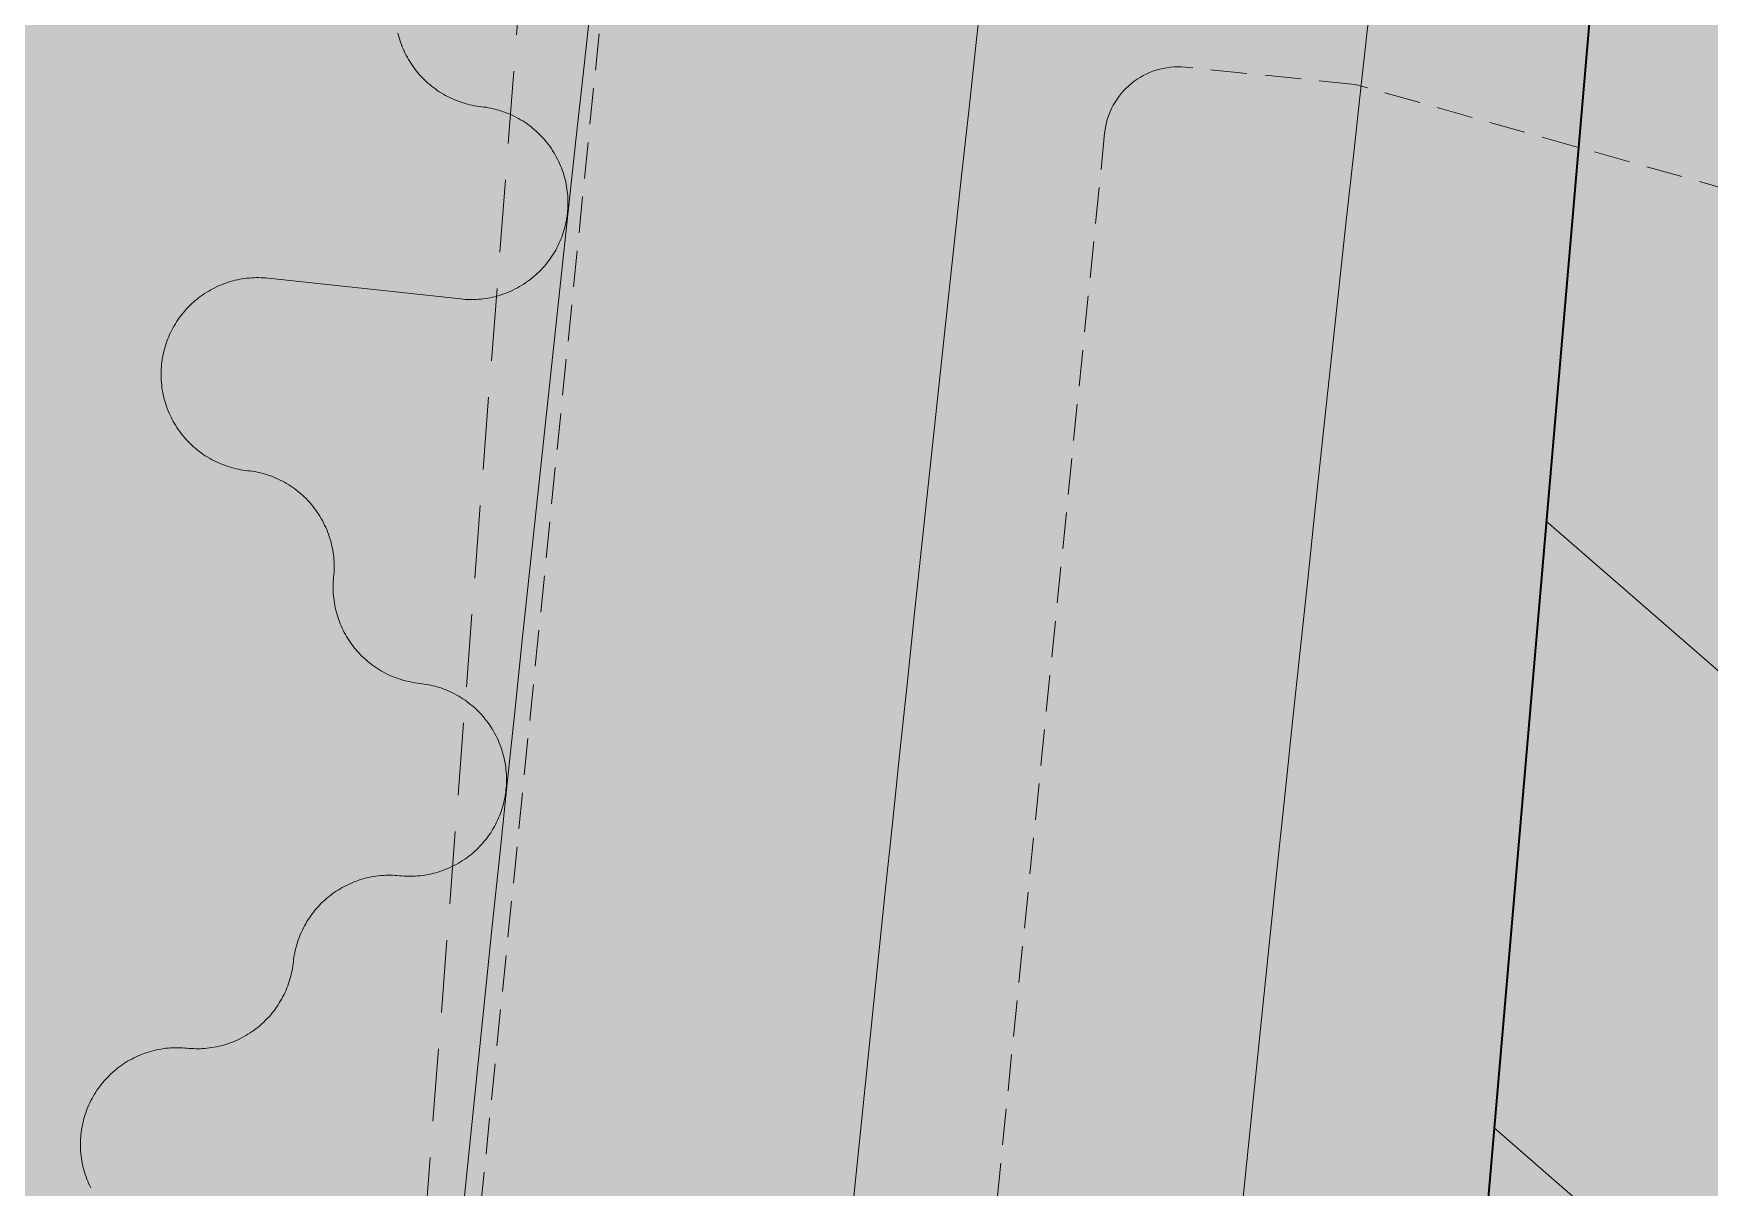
# Model space of a CAD drawing. Header units: millimetres. Extents: x 833941507 to 1669051331, y 817666127 to 1636299673.
# Drawn here: x 834573605.7 to 834573822.1, y 817989613.6 to 817989762.5 of the extents above; entities that cross this region are included whole.
import ezdxf

# ---------------------------------------------------------------- set-up
doc = ezdxf.new("R2010")
doc.units = ezdxf.units.MM
doc.header["$LTSCALE"] = 3
doc.linetypes.add('B0701', pattern=[2.34375, 1.5625, -0.78125])
doc.linetypes.add('B0703', pattern=[4.6875, 3.125, -1.5625])
for name, color, linetype, lineweight in [('Hatch (CARR)', 252, 'Continuous', 35), ('Hatch (LTC&CB)', 252, 'Continuous', 35), ('UAJ-22INWA', 6, 'Continuous', 35), ('UAJ-22INWA-h', 251, 'Continuous', 9), ('UAJ-23FLOR-h', 251, 'Continuous', 9), ('UAJ-25CEIL-z', 8, 'B0703', 9), ('UAJ-42INFI', 1, 'Continuous', 18), ('UAJ-42INFI-h', 251, 'Continuous', 9), ('UAJ-42INFI-y', 8, 'B0701', 9), ('UAJ-97FURN', 9, 'Continuous', 13)]:
    doc.layers.add(name, color=color, linetype=linetype, lineweight=lineweight)
doc.layers.add('UAJ-00XREF', color=7, linetype='Continuous')

# ---------------------------------------------------------------- blocks, each defined once
blk = doc.blocks.new('GBP-LTC-LB01')
at = {"layer": 'UAJ-23FLOR-h'}
h = blk.add_hatch(dxfattribs=at)
h.set_pattern_fill('EARTH,_O', color=256, scale=180, angle=45)
h.set_pattern_definition([(48.9989, (834576001.8, 818046085.3), (-112.727, 1612.5107), [1143, -1143]), (48.9989, (834575678.3, 818046366.6), (-112.727, 1612.5107), [1143, -1143]), (48.9989, (834575354.8, 818046647.8), (-112.727, 1612.5107), [1143, -1143]), (138.9989, (834575340.7, 818046849.3), (-1612.5107, -112.727), [1143, -1143]), (138.9989, (834575621.9, 818047172.8), (-1612.5107, -112.727), [1143, -1143]), (138.9989, (834575903.1, 818047496.3), (-1612.5107, -112.727), [1143, -1143])])
h.paths.add_polyline_path([(834572173.05, 818200349.17), (834310583.74, 818182062.08), (834331502.24, 817882831.69), (834364939.69, 817885169.23), (834473095.7, 818011283.6), (834480533.7, 818020120.4), (834485095.05, 818025709.55), (834491375.7, 818033619), (834497063.4, 818041013), (834493145.8, 818043678.7), (834512788.5, 818074029.25), (834518712.45, 818083675.25), (834526231.3, 818096325.1), (834534646.05, 818111073.05), (834545956, 818131981.3), (834557204.6, 818154198.8), (834564040, 818168496.8), (834570941.16, 818183576.43), (834578367.8, 818200696.3)])
h.paths.add_polyline_path([(834382131.31, 817956469.98), (834418268.73, 817958996.07), (834422062.41, 817963855.9), (834428403.04, 817964299.38), (834467239.2, 818010695.58), (834466445.21, 818021738.79), (834476097.72, 818035709.03), (834485267.1, 818048983.2), (834487014.89, 818051460.43), (834497268.33, 818067303.42), (834492893.38, 818129890.09), (834448056.59, 818126755.66), (834416896.58, 818105052.11), (834382061.37, 818080788.99), (834386167.45, 818022059.16), (834377588.38, 818021459.47)], flags=16)
edge = h.paths.add_edge_path(flags=16)
edge.add_line((834540292.29, 818142076.07), (834533466.32, 818141614.13))
edge.add_line((834533466.32, 818141614.13), (834523258.01, 818143862.71))
edge.add_line((834523258.01, 818143862.71), (834525896.87, 818155838.93))
edge.add_arc((834558382.43, 818267025.45), 115835.02, 237.2183981, 253.7131266, ccw=False)
edge.add_line((834495664.92, 818169638.25), (834498267.59, 818132356.98))
edge.add_line((834498267.59, 818132356.98), (834496346.42, 818130135.01))
edge.add_line((834496346.42, 818130135.01), (834492879.88, 818129892.67))
edge.add_line((834492879.88, 818129892.67), (834494229.58, 818110587.62))
edge.add_line((834494229.58, 818110587.62), (834496326.13, 818110708.38))
edge.add_line((834496326.13, 818110708.38), (834498420.21, 818080753.55))
edge.add_line((834498420.21, 818080753.55), (834498046.12, 818080727.4))
edge.add_line((834498046.12, 818080727.4), (834498254.52, 818077746.38))
edge.add_line((834498254.52, 818077746.38), (834503061.09, 818078082.4))
edge.add_line((834503061.09, 818078082.4), (834504979.52, 818081212.1))
edge.add_line((834504979.52, 818081212.1), (834509429.02, 818088470.93))
edge.add_line((834509429.02, 818088470.93), (834515217.16, 818097913.59))
edge.add_line((834515217.16, 818097913.59), (834526067.43, 818116415.54))
edge.add_line((834526067.43, 818116415.54), (834532489.2, 818127888.68))
edge.add_line((834532489.2, 818127888.68), (834534830.9, 818132146.3))
edge.add_line((834534830.9, 818132146.3), (834540292.29, 818142076.07))
h = blk.add_hatch(dxfattribs=at)
h.set_pattern_fill('EARTH,_O', color=256, scale=180, angle=45)
h.set_pattern_definition([(45.0000001, (-1082349.7, 54794.9), (-3e-06, 1616.4461018), [1143, -1143]), (45.0000001, (-1082652.8, 55098), (-3e-06, 1616.4461018), [1143, -1143]), (45.0000001, (-1082955.9, 55401.1), (-3e-06, 1616.4461018), [1143, -1143]), (135.0000001, (-1082955.9, 55603.1), (-1616.4461018, -3e-06), [1143, -1143]), (135.0000001, (-1082652.8, 55906.2), (-1616.4461018, -3e-06), [1143, -1143]), (135.0000001, (-1082349.7, 56209.3), (-1616.4461018, -3e-06), [1143, -1143])])
h.paths.add_polyline_path([(834669469.25, 818015499.17), (834651080.82, 818014213.79), (834651091.33, 818014066.03), (834669479.76, 818015351.52)], flags=16)
edge = h.paths.add_edge_path()
edge.add_arc((834611763.61, 818123015.07), 22001.28, 94.000719, 118.688683)
edge.add_line((834601201.89, 818142315.5), (834593918.34, 818141228.38))
edge.add_arc((834611768.4, 818123014.03), 25502.69, 93.997159, 134.421275, ccw=False)
edge.add_line((834609990.68, 818148454.69), (834618164.36, 818149025.84))
edge.add_line((834618164.36, 818149025.84), (834618408.29, 818145534.91))
edge.add_line((834618408.29, 818145534.91), (834616365.41, 818145392.16))
edge.add_line((834616365.41, 818145392.16), (834616609.39, 818141900.69))
edge.add_line((834616609.39, 818141900.69), (834611621.55, 818141552.15))
edge.add_line((834611621.55, 818141552.15), (834611377.61, 818145043.07))
edge.add_line((834611377.61, 818145043.07), (834610228.61, 818144962.74))
h.paths.add_polyline_path([(834673232.94, 818197365.88), (834607546.49, 818192773.89), (834599172.5, 818174435.3), (834588349.1, 818152374.5), (834578621.55, 818133890.65), (834568418.3, 818115665.3), (834556456.7, 818095618.3), (834546606.4, 818080041.6), (834532219.3, 818058623.75), (834523692.15, 818046595.75), (834515683.5, 818035708.5), (834508244.2, 818025929.9), (834500656.3, 818016266.1), (834489786.8, 818002934.1), (834483448.3, 817995421.3), (834478637.6, 817989841.7), (834458453.75, 817967379.3), (834441506.5, 817949096.36), (834383075.75, 817886437.08), (834482026.69, 817893354.51), (834551919.04, 817920008.6), (834634905.13, 817930637.13), (834634023, 817939309.35), (834633770.07, 817941795.89), (834633577.69, 817943687.02), (834508697.04, 817930983.61), (834507053.46, 817930191.44), (834506409.46, 817939426.96), (834507656.94, 817945566.73), (834503417.08, 818006767.03), (834503064.37, 818011762.67), (834514052.91, 818025791.94), (834520784.65, 818034889.35), (834526318.86, 818042436.94), (834532381.69, 818050705.63), (834536345.72, 818056472.68), (834542258.41, 818065225.62), (834550405.86, 818077286.91), (834561579, 818095001.96), (834574522.66, 818117080.03), (834587768.88, 818140310.21), (834609774.13, 818143594.98), (834610001.97, 818140335.89), (834634252.54, 818142031.47), (834636806.9, 818105492.47), (834642791.48, 818105913.75), (834646278.56, 818056032.58), (834640293.17, 818055614.16), (834643382.34, 818011424.91), (834641138.41, 818011267.96), (834645775.78, 817944927.87), (834639048.36, 817944243.52), (834640362.12, 817931328.11), (834651070.39, 817932706.91), (834650587.67, 817936476.13), (834685105.74, 817940896.86), (834685588.46, 817937127.64), (834691373.79, 817937868.57)])
blk = doc.blocks.new('*U1186')
at = {"layer": 'UAJ-42INFI-y'}
for p, q in [((50.88, 295.65), (-50.88, -295.65)), ((120.39, 122.97), (98.67, 126.71)), ((379.98, 29.69), (120.39, 122.97)), ((87.67, 118.94), (42.87, -141.4))]:
    blk.add_line(p, q, dxfattribs=at)
blk.add_arc((97.05, 117.33), 9.52, 80.236, 170.236, dxfattribs=at)
blk = doc.blocks.new('inf_010')
at = {"layer": 'UAJ-42INFI'}
for points in [[(889586329.02, 757797201.81), (889586328.72, 757797201.86), (889586328.43, 757797201.93), (889586328.14, 757797202), (889586327.84, 757797202.08), (889586327.55, 757797202.17), (889586327.26, 757797202.26), (889586326.97, 757797202.36), (889586326.69, 757797202.47), (889586326.4, 757797202.58), (889586326.12, 757797202.71), (889586325.84, 757797202.84), (889586325.56, 757797202.97), (889586325.29, 757797203.12), (889586325.02, 757797203.27), (889586324.75, 757797203.43), (889586324.49, 757797203.59), (889586324.23, 757797203.76), (889586323.97, 757797203.94), (889586323.72, 757797204.12), (889586323.48, 757797204.31), (889586323.24, 757797204.51), (889586323, 757797204.71), (889586322.77, 757797204.92), (889586322.55, 757797205.13), (889586322.33, 757797205.34), (889586322.12, 757797205.56), (889586321.91, 757797205.79), (889586321.71, 757797206.02), (889586321.52, 757797206.25), (889586321.34, 757797206.49), (889586321.15, 757797206.73), (889586320.98, 757797206.97), (889586320.81, 757797207.22), (889586320.65, 757797207.47), (889586320.49, 757797207.73), (889586320.34, 757797207.99), (889586320.2, 757797208.26), (889586320.06, 757797208.53), (889586319.93, 757797208.81), (889586319.8, 757797209.09), (889586319.68, 757797209.37), (889586319.57, 757797209.66), (889586319.46, 757797209.95), (889586319.36, 757797210.24), (889586319.27, 757797210.54), (889586319.19, 757797210.84), (889586319.11, 757797211.14), (889586319.04, 757797211.44), (889586318.98, 757797211.74), (889586318.92, 757797212.05)], [(889586324.65, 757797177.24), (889586324.92, 757797177.19), (889586325.2, 757797177.15), (889586325.48, 757797177.12), (889586325.76, 757797177.09), (889586326.05, 757797177.07), (889586326.34, 757797177.05), (889586326.63, 757797177.05), (889586326.92, 757797177.04), (889586327.22, 757797177.05), (889586327.51, 757797177.06), (889586327.81, 757797177.08), (889586328.11, 757797177.11), (889586328.41, 757797177.14), (889586328.72, 757797177.18), (889586329.02, 757797177.23), (889586329.32, 757797177.29), (889586329.63, 757797177.36), (889586329.93, 757797177.43), (889586330.23, 757797177.51), (889586330.53, 757797177.6), (889586330.83, 757797177.7), (889586331.13, 757797177.8), (889586331.43, 757797177.92), (889586331.73, 757797178.04), (889586332.02, 757797178.17), (889586332.31, 757797178.3), (889586332.6, 757797178.45), (889586332.88, 757797178.6), (889586333.16, 757797178.76), (889586333.44, 757797178.92), (889586333.71, 757797179.1), (889586333.97, 757797179.28), (889586334.24, 757797179.47), (889586334.49, 757797179.66), (889586334.75, 757797179.86), (889586334.99, 757797180.07), (889586335.23, 757797180.28), (889586335.47, 757797180.5), (889586335.7, 757797180.73), (889586335.92, 757797180.96), (889586336.14, 757797181.19), (889586336.35, 757797181.43), (889586336.55, 757797181.67), (889586336.74, 757797181.92), (889586336.93, 757797182.17), (889586337.11, 757797182.43), (889586337.29, 757797182.69), (889586337.46, 757797182.95), (889586337.61, 757797183.21), (889586337.77, 757797183.48), (889586337.91, 757797183.75), (889586338.05, 757797184.02), (889586338.18, 757797184.29), (889586338.3, 757797184.57), (889586338.41, 757797184.84), (889586338.52, 757797185.12), (889586338.62, 757797185.39), (889586338.72, 757797185.67), (889586338.8, 757797185.94), (889586338.88, 757797186.22), (889586338.95, 757797186.5), (889586339.02, 757797186.77), (889586339.08, 757797187.04), (889586339.13, 757797187.31), (889586339.17, 757797187.59), (889586339.21, 757797187.86), (889586339.25, 757797188.14), (889586339.28, 757797188.43), (889586339.3, 757797188.71), (889586339.31, 757797189), (889586339.32, 757797189.29), (889586339.33, 757797189.58), (889586339.32, 757797189.88), (889586339.31, 757797190.18), (889586339.29, 757797190.48), (889586339.26, 757797190.78), (889586339.23, 757797191.08), (889586339.19, 757797191.38), (889586339.14, 757797191.68), (889586339.08, 757797191.99), (889586339.01, 757797192.29), (889586338.94, 757797192.59), (889586338.86, 757797192.9), (889586338.77, 757797193.2), (889586338.67, 757797193.5), (889586338.57, 757797193.8), (889586338.46, 757797194.1), (889586338.34, 757797194.39), (889586338.21, 757797194.68), (889586338.07, 757797194.97), (889586337.93, 757797195.26), (889586337.77, 757797195.55), (889586337.62, 757797195.83), (889586337.45, 757797196.1), (889586337.28, 757797196.37), (889586337.09, 757797196.64), (889586336.91, 757797196.9), (889586336.71, 757797197.16), (889586336.51, 757797197.41), (889586336.3, 757797197.66), (889586336.09, 757797197.9), (889586335.87, 757797198.14), (889586335.65, 757797198.37), (889586335.42, 757797198.59), (889586335.18, 757797198.8), (889586334.94, 757797199.01), (889586334.7, 757797199.22), (889586334.45, 757797199.41), (889586334.2, 757797199.6), (889586333.95, 757797199.78), (889586333.69, 757797199.96), (889586333.43, 757797200.12), (889586333.16, 757797200.28), (889586332.89, 757797200.44), (889586332.63, 757797200.58), (889586332.35, 757797200.72), (889586332.08, 757797200.85), (889586331.81, 757797200.97), (889586331.53, 757797201.08), (889586331.26, 757797201.19), (889586330.98, 757797201.29), (889586330.71, 757797201.39), (889586330.43, 757797201.47), (889586330.16, 757797201.55), (889586329.88, 757797201.62), (889586329.61, 757797201.69), (889586329.33, 757797201.75), (889586329.06, 757797201.8)], [(889586329.06, 757797201.8), (889586329.02, 757797201.81)], [(889586295.62, 757797157.05), (889586295.33, 757797157.11), (889586295.03, 757797157.17), (889586294.74, 757797157.24), (889586294.45, 757797157.32), (889586294.15, 757797157.41), (889586293.86, 757797157.5), (889586293.57, 757797157.6), (889586293.29, 757797157.71), (889586293, 757797157.82), (889586292.72, 757797157.95), (889586292.44, 757797158.08), (889586292.16, 757797158.21), (889586291.88, 757797158.36), (889586291.61, 757797158.51), (889586291.34, 757797158.67), (889586291.08, 757797158.83), (889586290.82, 757797159), (889586290.56, 757797159.18), (889586290.31, 757797159.36), (889586290.07, 757797159.55), (889586289.83, 757797159.74), (889586289.59, 757797159.94), (889586289.36, 757797160.15), (889586289.14, 757797160.36), (889586288.92, 757797160.58), (889586288.71, 757797160.8), (889586288.5, 757797161.02), (889586288.3, 757797161.25), (889586288.11, 757797161.49), (889586287.92, 757797161.72), (889586287.74, 757797161.96), (889586287.56, 757797162.21), (889586287.39, 757797162.45), (889586287.23, 757797162.71), (889586287.07, 757797162.97), (889586286.92, 757797163.23), (889586286.78, 757797163.5), (889586286.64, 757797163.77), (889586286.5, 757797164.04), (889586286.37, 757797164.32), (889586286.25, 757797164.61), (889586286.14, 757797164.89), (889586286.03, 757797165.18), (889586285.93, 757797165.48), (889586285.84, 757797165.77), (889586285.76, 757797166.07), (889586285.68, 757797166.37), (889586285.61, 757797166.67), (889586285.54, 757797166.98), (889586285.49, 757797167.28), (889586285.44, 757797167.59), (889586285.4, 757797167.9), (889586285.37, 757797168.21), (889586285.34, 757797168.51), (889586285.33, 757797168.82), (889586285.32, 757797169.13), (889586285.32, 757797169.44), (889586285.32, 757797169.74), (889586285.34, 757797170.05), (889586285.36, 757797170.35), (889586285.38, 757797170.66), (889586285.42, 757797170.96), (889586285.46, 757797171.25), (889586285.51, 757797171.55), (889586285.57, 757797171.84), (889586285.63, 757797172.14), (889586285.7, 757797172.43), (889586285.78, 757797172.72), (889586285.87, 757797173.02), (889586285.96, 757797173.31), (889586286.06, 757797173.6), (889586286.17, 757797173.88), (889586286.28, 757797174.17), (889586286.4, 757797174.45), (889586286.53, 757797174.73), (889586286.67, 757797175.01), (889586286.81, 757797175.29), (889586286.97, 757797175.56), (889586287.12, 757797175.83), (889586287.29, 757797176.09), (889586287.46, 757797176.35), (889586287.64, 757797176.6), (889586287.82, 757797176.85), (889586288.01, 757797177.1), (889586288.2, 757797177.34), (889586288.4, 757797177.58), (889586288.61, 757797177.81), (889586288.82, 757797178.03), (889586289.04, 757797178.25), (889586289.26, 757797178.46), (889586289.48, 757797178.67), (889586289.71, 757797178.87), (889586289.95, 757797179.06), (889586290.18, 757797179.25), (889586290.42, 757797179.43), (889586290.67, 757797179.6), (889586290.92, 757797179.77), (889586291.17, 757797179.94), (889586291.43, 757797180.09), (889586291.69, 757797180.25), (889586291.96, 757797180.39), (889586292.23, 757797180.53), (889586292.5, 757797180.66), (889586292.78, 757797180.79), (889586293.07, 757797180.91), (889586293.35, 757797181.03), (889586293.64, 757797181.13), (889586293.94, 757797181.23), (889586294.23, 757797181.32), (889586294.53, 757797181.41), (889586294.83, 757797181.49), (889586295.14, 757797181.56), (889586295.44, 757797181.62), (889586295.75, 757797181.68), (889586296.05, 757797181.72), (889586296.36, 757797181.76), (889586296.67, 757797181.79), (889586296.98, 757797181.82), (889586297.28, 757797181.84), (889586297.59, 757797181.84), (889586297.9, 757797181.85), (889586298.21, 757797181.84), (889586298.51, 757797181.83), (889586298.81, 757797181.81), (889586299.12, 757797181.78), (889586299.42, 757797181.74), (889586299.72, 757797181.7), (889586300.01, 757797181.65)], [(889586300.01, 757797181.65), (889586324.65, 757797177.24)], [(889586295.64, 757797157.05), (889586295.62, 757797157.05)], [(889586305.75, 757797142.57), (889586305.8, 757797142.85), (889586305.84, 757797143.12), (889586305.87, 757797143.4), (889586305.9, 757797143.69), (889586305.92, 757797143.97), (889586305.93, 757797144.26), (889586305.94, 757797144.55), (889586305.94, 757797144.85), (889586305.94, 757797145.14), (889586305.92, 757797145.44), (889586305.9, 757797145.74), (889586305.88, 757797146.04), (889586305.84, 757797146.34), (889586305.8, 757797146.65), (889586305.75, 757797146.95), (889586305.69, 757797147.25), (889586305.62, 757797147.56), (889586305.55, 757797147.86), (889586305.47, 757797148.16), (889586305.38, 757797148.46), (889586305.28, 757797148.77), (889586305.17, 757797149.06), (889586305.06, 757797149.36), (889586304.94, 757797149.66), (889586304.81, 757797149.95), (889586304.67, 757797150.24), (889586304.53, 757797150.53), (889586304.37, 757797150.81), (889586304.21, 757797151.09), (889586304.05, 757797151.37), (889586303.87, 757797151.64), (889586303.69, 757797151.91), (889586303.5, 757797152.17), (889586303.31, 757797152.43), (889586303.11, 757797152.68), (889586302.9, 757797152.93), (889586302.68, 757797153.17), (889586302.46, 757797153.4), (889586302.24, 757797153.63), (889586302.01, 757797153.85), (889586301.77, 757797154.07), (889586301.53, 757797154.28), (889586301.29, 757797154.48), (889586301.04, 757797154.68), (889586300.79, 757797154.86), (889586300.53, 757797155.04), (889586300.27, 757797155.22), (889586300.01, 757797155.38), (889586299.74, 757797155.54), (889586299.48, 757797155.7), (889586299.21, 757797155.84), (889586298.94, 757797155.98), (889586298.66, 757797156.11), (889586298.39, 757797156.23), (889586298.11, 757797156.34), (889586297.84, 757797156.45), (889586297.56, 757797156.55), (889586297.28, 757797156.64), (889586297.01, 757797156.73), (889586296.73, 757797156.81), (889586296.46, 757797156.88), (889586296.18, 757797156.94), (889586295.91, 757797157), (889586295.64, 757797157.05)], [(889586315.87, 757797128.11), (889586315.57, 757797128.16), (889586315.28, 757797128.23), (889586314.99, 757797128.3), (889586314.69, 757797128.38), (889586314.4, 757797128.46), (889586314.11, 757797128.55), (889586313.82, 757797128.65), (889586313.53, 757797128.76), (889586313.25, 757797128.87), (889586312.96, 757797129), (889586312.68, 757797129.13), (889586312.41, 757797129.26), (889586312.13, 757797129.41), (889586311.86, 757797129.56), (889586311.59, 757797129.71), (889586311.33, 757797129.88), (889586311.07, 757797130.05), (889586310.81, 757797130.22), (889586310.56, 757797130.4), (889586310.32, 757797130.59), (889586310.08, 757797130.79), (889586309.84, 757797130.99), (889586309.61, 757797131.19), (889586309.39, 757797131.4), (889586309.17, 757797131.62), (889586308.96, 757797131.84), (889586308.75, 757797132.06), (889586308.55, 757797132.29), (889586308.35, 757797132.53), (889586308.17, 757797132.76), (889586307.99, 757797133), (889586307.81, 757797133.25), (889586307.64, 757797133.49), (889586307.48, 757797133.74), (889586307.32, 757797134), (889586307.17, 757797134.26), (889586307.02, 757797134.53), (889586306.88, 757797134.8), (889586306.75, 757797135.08), (889586306.62, 757797135.36), (889586306.5, 757797135.64), (889586306.39, 757797135.93), (889586306.28, 757797136.22), (889586306.18, 757797136.51), (889586306.09, 757797136.8), (889586306, 757797137.1), (889586305.92, 757797137.4), (889586305.85, 757797137.7), (889586305.79, 757797138.01), (889586305.73, 757797138.31), (889586305.69, 757797138.62), (889586305.65, 757797138.93), (889586305.61, 757797139.23), (889586305.59, 757797139.54), (889586305.57, 757797139.85), (889586305.56, 757797140.16), (889586305.56, 757797140.46), (889586305.56, 757797140.77), (889586305.58, 757797141.08), (889586305.6, 757797141.38), (889586305.63, 757797141.68), (889586305.66, 757797141.98), (889586305.7, 757797142.28), (889586305.75, 757797142.57)], [(889586311.59, 757797103.52), (889586311.86, 757797103.48), (889586312.14, 757797103.44), (889586312.42, 757797103.41), (889586312.7, 757797103.38), (889586312.99, 757797103.36), (889586313.28, 757797103.35), (889586313.57, 757797103.34), (889586313.86, 757797103.34), (889586314.16, 757797103.34), (889586314.45, 757797103.36), (889586314.75, 757797103.38), (889586315.05, 757797103.41), (889586315.35, 757797103.44), (889586315.66, 757797103.48), (889586315.96, 757797103.54), (889586316.26, 757797103.59), (889586316.56, 757797103.66), (889586316.87, 757797103.73), (889586317.17, 757797103.82), (889586317.47, 757797103.91), (889586317.77, 757797104.01), (889586318.07, 757797104.11), (889586318.37, 757797104.23), (889586318.66, 757797104.35), (889586318.95, 757797104.48), (889586319.24, 757797104.62), (889586319.53, 757797104.76), (889586319.81, 757797104.91), (889586320.09, 757797105.07), (889586320.37, 757797105.24), (889586320.64, 757797105.42), (889586320.91, 757797105.6), (889586321.17, 757797105.79), (889586321.43, 757797105.98), (889586321.68, 757797106.18), (889586321.92, 757797106.39), (889586322.16, 757797106.61), (889586322.4, 757797106.83), (889586322.63, 757797107.05), (889586322.85, 757797107.28), (889586323.06, 757797107.52), (889586323.27, 757797107.76), (889586323.47, 757797108), (889586323.67, 757797108.25), (889586323.85, 757797108.5), (889586324.03, 757797108.76), (889586324.21, 757797109.02), (889586324.37, 757797109.28), (889586324.53, 757797109.55), (889586324.68, 757797109.81), (889586324.83, 757797110.08), (889586324.96, 757797110.36), (889586325.09, 757797110.63), (889586325.21, 757797110.9), (889586325.33, 757797111.18), (889586325.43, 757797111.45), (889586325.53, 757797111.73), (889586325.62, 757797112.01), (889586325.71, 757797112.28), (889586325.79, 757797112.56), (889586325.86, 757797112.83), (889586325.92, 757797113.11), (889586325.98, 757797113.38), (889586326.03, 757797113.65), (889586326.08, 757797113.93), (889586326.12, 757797114.2), (889586326.15, 757797114.48), (889586326.18, 757797114.77), (889586326.2, 757797115.05), (889586326.21, 757797115.34), (889586326.22, 757797115.63), (889586326.22, 757797115.92), (889586326.21, 757797116.22), (889586326.2, 757797116.52), (889586326.18, 757797116.82), (889586326.15, 757797117.12), (889586326.12, 757797117.42), (889586326.07, 757797117.72), (889586326.02, 757797118.02), (889586325.96, 757797118.33), (889586325.9, 757797118.63), (889586325.82, 757797118.93), (889586325.74, 757797119.23), (889586325.65, 757797119.54), (889586325.55, 757797119.84), (889586325.45, 757797120.13), (889586325.33, 757797120.43), (889586325.21, 757797120.73), (889586325.08, 757797121.02), (889586324.94, 757797121.31), (889586324.8, 757797121.6), (889586324.65, 757797121.88), (889586324.49, 757797122.16), (889586324.32, 757797122.43), (889586324.14, 757797122.7), (889586323.96, 757797122.97), (889586323.77, 757797123.23), (889586323.58, 757797123.49), (889586323.38, 757797123.74), (889586323.17, 757797123.99), (889586322.96, 757797124.23), (889586322.74, 757797124.46), (889586322.51, 757797124.69), (889586322.28, 757797124.91), (889586322.04, 757797125.13), (889586321.8, 757797125.34), (889586321.56, 757797125.54), (889586321.31, 757797125.73), (889586321.06, 757797125.92), (889586320.8, 757797126.1), (889586320.54, 757797126.28), (889586320.28, 757797126.44), (889586320.02, 757797126.6), (889586319.75, 757797126.75), (889586319.48, 757797126.89), (889586319.21, 757797127.03), (889586318.94, 757797127.16), (889586318.66, 757797127.28), (889586318.39, 757797127.4), (889586318.11, 757797127.5), (889586317.83, 757797127.6), (889586317.56, 757797127.69), (889586317.28, 757797127.78), (889586317.01, 757797127.86), (889586316.73, 757797127.93), (889586316.46, 757797127.99), (889586316.18, 757797128.05), (889586315.91, 757797128.1)], [(889586315.91, 757797128.1), (889586315.87, 757797128.11)], [(889586297.1, 757797093.39), (889586297.15, 757797093.68), (889586297.22, 757797093.98), (889586297.28, 757797094.27), (889586297.36, 757797094.56), (889586297.45, 757797094.86), (889586297.54, 757797095.15), (889586297.64, 757797095.44), (889586297.74, 757797095.72), (889586297.86, 757797096.01), (889586297.98, 757797096.29), (889586298.11, 757797096.57), (889586298.24, 757797096.85), (889586298.39, 757797097.13), (889586298.54, 757797097.4), (889586298.69, 757797097.67), (889586298.86, 757797097.93), (889586299.03, 757797098.19), (889586299.2, 757797098.45), (889586299.38, 757797098.7), (889586299.57, 757797098.94), (889586299.77, 757797099.18), (889586299.97, 757797099.42), (889586300.17, 757797099.65), (889586300.38, 757797099.88), (889586300.6, 757797100.09), (889586300.82, 757797100.31), (889586301.04, 757797100.51), (889586301.27, 757797100.72), (889586301.5, 757797100.91), (889586301.74, 757797101.1), (889586301.98, 757797101.28), (889586302.22, 757797101.45), (889586302.47, 757797101.62), (889586302.72, 757797101.79), (889586302.97, 757797101.95), (889586303.24, 757797102.1), (889586303.5, 757797102.24), (889586303.77, 757797102.39), (889586304.05, 757797102.52), (889586304.33, 757797102.65), (889586304.61, 757797102.77), (889586304.9, 757797102.88), (889586305.19, 757797102.99), (889586305.48, 757797103.09), (889586305.77, 757797103.18), (889586306.07, 757797103.27), (889586306.37, 757797103.35), (889586306.67, 757797103.42), (889586306.98, 757797103.48), (889586307.28, 757797103.54), (889586307.59, 757797103.59), (889586307.9, 757797103.63), (889586308.2, 757797103.66), (889586308.51, 757797103.69), (889586308.82, 757797103.71), (889586309.13, 757797103.72), (889586309.43, 757797103.72), (889586309.74, 757797103.71), (889586310.04, 757797103.7), (889586310.35, 757797103.68), (889586310.65, 757797103.66), (889586310.95, 757797103.62), (889586311.25, 757797103.58), (889586311.54, 757797103.53)], [(889586311.54, 757797103.53), (889586311.59, 757797103.52)], [(889586282.65, 757797083.23), (889586282.92, 757797083.19), (889586283.2, 757797083.15), (889586283.48, 757797083.12), (889586283.76, 757797083.09), (889586284.05, 757797083.07), (889586284.34, 757797083.05), (889586284.63, 757797083.05), (889586284.92, 757797083.05), (889586285.22, 757797083.05), (889586285.52, 757797083.07), (889586285.82, 757797083.09), (889586286.12, 757797083.12), (889586286.42, 757797083.15), (889586286.72, 757797083.2), (889586287.03, 757797083.25), (889586287.33, 757797083.31), (889586287.63, 757797083.37), (889586287.94, 757797083.45), (889586288.24, 757797083.53), (889586288.54, 757797083.62), (889586288.84, 757797083.72), (889586289.14, 757797083.83), (889586289.44, 757797083.94), (889586289.73, 757797084.06), (889586290.02, 757797084.2), (889586290.31, 757797084.33), (889586290.6, 757797084.48), (889586290.88, 757797084.63), (889586291.16, 757797084.79), (889586291.44, 757797084.96), (889586291.71, 757797085.14), (889586291.98, 757797085.32), (889586292.24, 757797085.51), (889586292.5, 757797085.7), (889586292.75, 757797085.91), (889586292.99, 757797086.12), (889586293.23, 757797086.33), (889586293.47, 757797086.55), (889586293.7, 757797086.78), (889586293.92, 757797087.01), (889586294.13, 757797087.24), (889586294.34, 757797087.48), (889586294.54, 757797087.73), (889586294.74, 757797087.98), (889586294.92, 757797088.23), (889586295.1, 757797088.49), (889586295.28, 757797088.75), (889586295.44, 757797089.01), (889586295.6, 757797089.28), (889586295.75, 757797089.55), (889586295.9, 757797089.82), (889586296.03, 757797090.09), (889586296.16, 757797090.36), (889586296.28, 757797090.64), (889586296.4, 757797090.91), (889586296.5, 757797091.19), (889586296.6, 757797091.46), (889586296.69, 757797091.74), (889586296.78, 757797092.02), (889586296.85, 757797092.29), (889586296.93, 757797092.57), (889586296.99, 757797092.84), (889586297.05, 757797093.12), (889586297.1, 757797093.39)], [(889586268.96, 757797066.12), (889586268.85, 757797066.41), (889586268.74, 757797066.7), (889586268.64, 757797066.99), (889586268.54, 757797067.29), (889586268.46, 757797067.58), (889586268.38, 757797067.88), (889586268.3, 757797068.19), (889586268.24, 757797068.49), (889586268.18, 757797068.8), (889586268.13, 757797069.1), (889586268.09, 757797069.41), (889586268.06, 757797069.72), (889586268.03, 757797070.03), (889586268.01, 757797070.33), (889586268, 757797070.64), (889586268, 757797070.95), (889586268, 757797071.26), (889586268.02, 757797071.56), (889586268.04, 757797071.86), (889586268.06, 757797072.17), (889586268.1, 757797072.47), (889586268.14, 757797072.77), (889586268.18, 757797073.06), (889586268.24, 757797073.36), (889586268.3, 757797073.65), (889586268.37, 757797073.94), (889586268.45, 757797074.24), (889586268.53, 757797074.53), (889586268.62, 757797074.82), (889586268.72, 757797075.11), (889586268.83, 757797075.4), (889586268.94, 757797075.69), (889586269.06, 757797075.97), (889586269.19, 757797076.25), (889586269.33, 757797076.53), (889586269.47, 757797076.81), (889586269.62, 757797077.08), (889586269.78, 757797077.35), (889586269.94, 757797077.61), (889586270.11, 757797077.87), (889586270.28, 757797078.13), (889586270.47, 757797078.38), (889586270.65, 757797078.63), (889586270.85, 757797078.87), (889586271.05, 757797079.1), (889586271.25, 757797079.33), (889586271.46, 757797079.56), (889586271.68, 757797079.78), (889586271.9, 757797079.99), (889586272.12, 757797080.2), (889586272.35, 757797080.4), (889586272.58, 757797080.6), (889586272.82, 757797080.78), (889586273.06, 757797080.97), (889586273.3, 757797081.14), (889586273.55, 757797081.31), (889586273.8, 757797081.48), (889586274.06, 757797081.63), (889586274.32, 757797081.79), (889586274.59, 757797081.93), (889586274.86, 757797082.08), (889586275.13, 757797082.21), (889586275.41, 757797082.34), (889586275.69, 757797082.46), (889586275.98, 757797082.58), (889586276.27, 757797082.68), (889586276.56, 757797082.79), (889586276.86, 757797082.88), (889586277.16, 757797082.97), (889586277.46, 757797083.05), (889586277.76, 757797083.12), (889586278.06, 757797083.18), (889586278.37, 757797083.24), (889586278.68, 757797083.29), (889586278.98, 757797083.33), (889586279.29, 757797083.36), (889586279.6, 757797083.39), (889586279.91, 757797083.41), (889586280.22, 757797083.42), (889586280.52, 757797083.42), (889586280.83, 757797083.41), (889586281.13, 757797083.4), (889586281.44, 757797083.38), (889586281.74, 757797083.36), (889586282.04, 757797083.32), (889586282.34, 757797083.28), (889586282.63, 757797083.23)], [(889586282.63, 757797083.23), (889586282.65, 757797083.23)]]:
    blk.add_lwpolyline(points, dxfattribs=at)
blk = doc.blocks.new('3A35X-MADL-P-LT-B01-0')
at = {"layer": 'UAJ-22INWA-h'}
h = blk.add_hatch(dxfattribs=at)
h.set_pattern_fill('ANSI31', color=256, scale=20, angle=90)
h.set_pattern_definition([(138.99891, (834576001.76, 818046085.34), (-41.66066, -47.923265), [])])
h.paths.add_polyline_path([(834573828.08, 817988381.01), (834574196.21, 817988438.03), (834573962.67, 817989945.61)], flags=16)
h.paths.add_polyline_path([(834574455.5, 817987678.78), (834573953.85, 817987601.07), (834573805.01, 817988112.78), (834573815.73, 817988237.42), (834574355.99, 817988321.12), (834574022.09, 817990476.52), (834573865.74, 817990452.3), (834573663.29, 817988098.76), (834573853.76, 817987443.89), (834574434.41, 817987533.84)])
at = {"layer": 'UAJ-22INWA'}
blk.add_lwpolyline([(834574455.5, 817987678.78), (834573953.85, 817987601.07), (834573805.01, 817988112.78), (834573815.73, 817988237.42), (834574355.99, 817988321.12), (834574022.09, 817990476.52), (834573865.74, 817990452.3), (834573663.29, 817988098.76), (834573853.76, 817987443.89), (834574434.41, 817987533.84)], close=True, dxfattribs=at)
at = {"layer": 'UAJ-25CEIL-z'}
blk.add_line((834573278.78, 817984700.64), (834573753.94, 817990879.04), dxfattribs=at)
at = {"layer": 'UAJ-42INFI'}
for points in [[(834573563.33, 817988101.54, -0.029016), (834573766.77, 817990466.63)], [(834573613.31, 817988100.15, -0.029016), (834573816.25, 817990459.47, -0.029016)]]:
    blk.add_lwpolyline(points, format="xyb", dxfattribs=at)
at = {"layer": 'UAJ-42INFI-h'}
blk.add_lwpolyline([(834573865.74, 817990452.3, -0.308281), (834574002.7, 817990601.73), (834574463.78, 817987625.33, -0.475055), (834574256.24, 817987394.95), (834573956.31, 817987409.81, -0.294947), (834573779.76, 817987536.1, -0.116476), (834573663.29, 817988098.76, -0.029016), (834573865.74, 817990452.3)], format="xyb", dxfattribs=at)
at = {"rotation": 3.998908525164564}
blk.add_blockref('inf_010', (-0.01, 0.01), dxfattribs=at)
at = {"layer": 'UAJ-97FURN', "rotation": 3.998908525164564}
blk.add_blockref('*U1186', (834573664.82, 817989624.8), dxfattribs=at)

msp = doc.modelspace()

# ---------------------------------------------------------------- hatches: boundary and pattern name
at = {"layer": 'Hatch (CARR)'}
h = msp.add_hatch(dxfattribs=at)
h.set_pattern_fill('ANSI36', color=256, scale=150, angle=90)
h.set_pattern_definition([(135, (-187022.3, -52565.44), (-926.08891249, 252.5697034), [1190.625, -238.125, 0, -238.125])])
edge = h.paths.add_edge_path()
edge.add_line((834611924.53, 818109421.98), (834607685.93, 818109069.03))
edge.add_line((834607685.93, 818109069.03), (834607665.21, 818107991.06))
edge.add_arc((834589039.26, 818108445.6), 18631.5, 309.865898, 358.602068, ccw=False)
edge.add_arc((834615999.11, 818076947.93), 22831.06, 131.128719, 153.798926)
edge.add_arc((834586528.44, 818091417.12), 10000.02, 275.074548, 333.967897, ccw=False)
edge.add_line((834587412.96, 818081456.29), (834588264.12, 818069423.81))
edge.add_arc((834582903.89, 818050145.04), 20010.07, 39.448108, 74.462065, ccw=False)
edge.add_arc((834615731.57, 818077154), 22500.4, 219.443807, 234.520216)
edge.add_arc((834588161.64, 818038473.41), 25000.01, 12.166064, 54.52036, ccw=False)
edge.add_arc((834582999.18, 818037622.78), 30226.87, 2.039971, 11.679977, ccw=False)
edge.add_line((834613206.9, 818038698.76), (834615631.26, 818004019.26))
edge.add_arc((834569688.78, 818001746.14), 45998.68, -6.715736, 2.832547, ccw=False)
edge.add_arc((834571414.07, 818001695.79), 44279.6, 274.627227, 353.087902, ccw=False)
edge.add_line((834574986.22, 817957560.51), (834554838.44, 817955511.33))
edge.add_line((834554838.44, 817955511.33), (834555086.07, 817951969.1))
edge.add_line((834555086.07, 817951969.1), (834553985.14, 817951373.93))
edge.add_line((834553985.14, 817951373.93), (834556566.9, 817951132.02))
edge.add_line((834556566.9, 817951132.02), (834554870.83, 817950512.53))
edge.add_line((834554870.83, 817950512.53), (834555242.26, 817945199.33))
edge.add_line((834555242.26, 817945199.33), (834580663.58, 817947785.24))
edge.add_arc((834575886.06, 817997961), 50402.7, 275.439056, 360)
edge.add_arc((834575886.06, 817997961), 50402.7, 0, 6.033545)
edge.add_line((834626009.56, 818003258.87), (834625320, 818013122.62))
edge.add_arc((834725073.73, 818020096.29), 99997.19, 179.2295533, 183.9989755, ccw=False)
edge.add_line((834625085.58, 818021440.9), (834625236.7, 818032677.88))
edge.add_arc((834627922.06, 818032658), 2685.43, 108.98118, 179.57597, ccw=False)
edge.add_arc((834628204.41, 818032510.48), 2924.98, 77.00889, 113.27543, ccw=False)
edge.add_line((834628861.95, 818035360.6), (834628476.34, 818040874.23))
edge.add_arc((834628077.5, 818035877.4), 5012.73, 85.43643, 98.7313)
edge.add_arc((834628036.86, 818036256.39), 4631.99, 98.94599, 115.25566)
edge.add_arc((834625847.25, 818040897.82), 499.99, 179.2291, 295.2567, ccw=False)
edge.add_line((834625347.3, 818040904.54), (834625429.52, 818047019.11))
edge.add_arc((834645427.71, 818046750.21), 20000, 165.345013, 179.22962, ccw=False)
edge.add_line((834626078.37, 818051810.17), (834626528.55, 818053531.69))
edge.add_arc((834626915.54, 818053430.49), 400, 10.6952, 165.3453, ccw=False)
edge.add_arc((834673015.67, 818062137.18), 46515.12, 190.695171, 201.393906)
edge.add_line((834629705.69, 818045169.49), (834632608.66, 818049408.19))
edge.add_arc((834657538.96, 818054466.69), 25438.32, 165.436059, 191.469924, ccw=False)
edge.add_arc((834645834.11, 818057254.43), 13410.81, 134.755157, 164.388681, ccw=False)
edge.add_arc((834654069.52, 818049100.07), 25000, 110.949167, 135, ccw=False)
edge.add_line((834645131.03, 818072447.52), (834644597.61, 818080086.57))
edge.add_arc((834649926.78, 818053872.79), 26750, 101.491438, 112.960099)
edge.add_arc((834639130.33, 818079447.94), 1011.22, 186.41269, 290.94883, ccw=False)
edge.add_arc((834615732.29, 818077144.81), 22500, 5.586125, 15.960514)
edge.add_arc((834638326.4, 818083606.72), 1000, 72.18054, 195.96056, ccw=False)
edge.add_arc((834652938.87, 818129065.91), 46750, 252.180437, 259.459176)
edge.add_line((834644386.61, 818083104.83), (834643939.74, 818089497.14))
edge.add_arc((834650687.74, 818128671.74), 39751.54, 240.552646, 260.226455, ccw=False)
edge.add_arc((834638496.4, 818107130.24), 14999.51, 192.881128, 240.651972, ccw=False)
edge.add_line((834623874.36, 818103786.42), (834622817.43, 818108620.33))
edge.add_arc((834642767.11, 818112268.77), 20280.55, 185.544236, 190.363831, ccw=False)
edge.add_line((834622581.43, 818110309.38), (834612780.93, 818109493.29))
edge.add_arc((834641861.42, 818113470.75), 29351.23, 187.788264, 192.644584)
edge.add_line((834613222.05, 818107045.69), (834612137.99, 818106966.76))
edge.add_arc((834678301.99, 818113956.17), 66532.15, 183.9077542, 186.0302271, ccw=False)
edge = h.paths.add_edge_path(flags=16)
edge.add_arc((834615731.29, 818077153.7), 12500, 0, 180)
edge.add_arc((834615731.29, 818077153.7), 12500, 180, 360)
edge = h.paths.add_edge_path(flags=16)
edge.add_line((834611868.95, 818104450.81), (834613972.75, 818104597.88))
edge.add_line((834613972.75, 818104597.88), (834614793.18, 818100839.53))
edge.add_arc((834613826.07, 818100578.15), 1001.8, -85.3038, 15.12379, ccw=False)
edge.add_arc((834619584.26, 818044960.88), 54912.99, 95.933068, 97.326955)
edge.add_arc((834612511.22, 818100425.75), 1002.71, 172.27337, 273.99855, ccw=False)
edge.add_arc((834561933.96, 818106999.55), 50000, 352.600915, 357.078102)
edge = h.paths.add_edge_path(flags=16)
edge.add_line((834620090.91, 818049922.98), (834618289.66, 818049797.05))
edge.add_arc((834580970.7, 818042316.77), 38061.25, 11.334275, 15.917952)
edge.add_arc((834591802.88, 818043743.07), 27300.13, 19.276237, 22.152589)
edge.add_arc((834617550.89, 818054225.79), 500, 94.5376, 202.1526, ccw=False)
edge.add_arc((834615731.29, 818077153.7), 22500, 274.53759, 280.052608)
edge.add_arc((834619745.99, 818054506.8), 500, -8.8617, 100.0526, ccw=False)
edge.add_arc((834638671.98, 818051564.06), 18653.4, 171.162659, 185.047268)
edge = h.paths.add_edge_path(flags=16)
edge.add_line((834620198.06, 818047424.37), (834618701.71, 818047319.76))
edge.add_line((834618701.71, 818047319.76), (834619053.65, 818042377.79))
edge.add_line((834619053.65, 818042377.79), (834619277.55, 818039251.24))
edge.add_line((834619277.55, 818039251.24), (834621789.24, 818004177.33))
edge.add_arc((834571670.9, 818002621.7), 50142.48, -82.809427, 1.77783, ccw=False)
edge.add_line((834577947.23, 817952873.58), (834554875.83, 817950440.96))
edge.add_line((834554875.83, 817950440.96), (834554896.6, 817950143.9))
edge.add_line((834554896.6, 817950143.9), (834580030.46, 817952804.26))
edge.add_arc((834573485.43, 818001019.32), 48657.26, 277.730459, 360)
edge.add_line((834622142.69, 818001019.32), (834619659.92, 818038109.18))
edge.add_arc((834783609.84, 818029932.1), 164153.72, 174.3889035, 177.1447146, ccw=False)
edge.add_arc((834619491.3, 818046225.82), 789.84, 342.04557, 367.17034)
edge.add_line((834620274.96, 818046324.4), (834620198.06, 818047424.37))
h = msp.add_hatch(dxfattribs=at)
h.set_pattern_fill('ANSI37', color=10, scale=150)
edge = h.paths.add_edge_path()
edge.add_line((834608124.67, 818053522.58), (834606147.8, 818052086.92))
edge.add_line((834606147.8, 818052086.92), (834607353.97, 818050426.06))
edge.add_line((834607353.97, 818050426.06), (834609862.86, 818014620.63))
edge.add_line((834609862.86, 818014620.63), (834609379.08, 818014586.81))
edge.add_line((834609379.08, 818014586.81), (834610086.25, 818004483.1))
edge.add_line((834610086.25, 818004483.1), (834610539.27, 818004514.77))
edge.add_line((834610539.27, 818004514.77), (834610706.64, 818002120.62))
edge.add_line((834610706.64, 818002120.62), (834610557.77, 818002110.21))
edge.add_line((834610557.77, 818002110.21), (834610834.56, 817998139.85))
edge.add_line((834610834.56, 817998139.85), (834610486.99, 817998114.18))
edge.add_arc((834520229.53, 818026403.03), 94586.84, 332.7181106, 342.5977552, ccw=False)
edge.add_arc((834534026.5, 818020533.46), 79641.88, 325.3815398, 331.9213713, ccw=False)
edge.add_arc((834533795.72, 818020683.06), 79916.79, 321.0383391, 325.3872696, ccw=False)
edge.add_line((834595936.37, 817970431.36), (834591911.27, 817966463.99))
edge.add_arc((834580976.59, 817976781.73), 15034.06, 287.247267, 316.662797, ccw=False)
edge.add_arc((834571080.29, 818003715), 43715.04, 276.73322, 289.168661, ccw=False)
edge.add_line((834576205.73, 817960301.47), (834554660.6, 817958055.21))
edge.add_line((834554660.6, 817958055.21), (834554838.44, 817955511.33))
edge.add_line((834554838.44, 817955511.33), (834574986.22, 817957560.51))
edge.add_arc((834571414.07, 818001695.79), 44279.6, 274.627227, 353.087902)
edge.add_line((834615371.84, 817996366.89), (834612824.42, 818001153.58))
edge.add_line((834612824.42, 818001153.58), (834610209.13, 818038562.08))
edge.add_line((834610209.13, 818038562.08), (834612600.29, 818043741.45))
edge.add_arc((834588170.03, 818038475.53), 24991.35, 12.163932, 16.094758)
edge.add_line((834612181.83, 818045403.8), (834610162.71, 818046731.91))
edge.add_arc((834588161.64, 818038473.42), 23500, 20.574494, 27.032904)
edge.add_line((834609094.16, 818049154.22), (834610023.49, 818050600.23))
edge.add_arc((834588161.69, 818038473.47), 24999.93, 29.017166, 37.010848)
h = msp.add_hatch(dxfattribs=at)
h.set_pattern_fill('GOST_GLASS', color=256, scale=75, angle=90)
edge = h.paths.add_edge_path()
edge.add_line((834620198.06, 818047424.37), (834618701.71, 818047319.76))
edge.add_line((834618701.71, 818047319.76), (834619053.65, 818042377.79))
edge.add_line((834619053.65, 818042377.79), (834619277.55, 818039251.24))
edge.add_line((834619277.55, 818039251.24), (834621789.24, 818004177.33))
edge.add_arc((834571670.9, 818002621.7), 50142.48, -82.809427, 1.77783, ccw=False)
edge.add_line((834577947.23, 817952873.58), (834554875.83, 817950440.96))
edge.add_line((834554875.83, 817950440.96), (834554896.6, 817950143.9))
edge.add_line((834554896.6, 817950143.9), (834580030.46, 817952804.26))
edge.add_arc((834573485.43, 818001019.32), 48657.26, 277.730459, 360)
edge.add_line((834622142.69, 818001019.32), (834619659.92, 818038109.18))
edge.add_arc((834783609.84, 818029932.1), 164153.72, 174.3889035, 177.1447146, ccw=False)
edge.add_arc((834619491.3, 818046225.82), 789.84, 342.04557, 367.17034)
edge.add_line((834620274.96, 818046324.4), (834620198.06, 818047424.37))
at = {"layer": 'Hatch (LTC&CB)'}
h = msp.add_hatch(dxfattribs=at)
h.set_pattern_fill('ANSI38', color=256, scale=100)
h.set_pattern_definition([(318.99984, (834479093.73, 818230174.15), (208.29942, 239.6197), []), (48.99984, (834479093.73, 818230174.15), (176.97914, 687.53882), [793.75, -476.25])])
edge = h.paths.add_edge_path()
edge.add_line((834601196.19, 818142314.52), (834603754.26, 818142696.37))
edge.add_line((834603754.26, 818142696.37), (834603901.9, 818141707.33))
edge.add_line((834603901.9, 818141707.33), (834603810.47, 818141693.69))
edge.add_arc((834611763.29, 818123016.36), 20300, 113.064358, 141.357581)
edge.add_line((834595907.81, 818135692.86), (834595395.45, 818135656.86))
edge.add_line((834595395.45, 818135656.86), (834583111.72, 818114341.03))
edge.add_line((834583111.72, 818114341.03), (834578121.58, 818106513.89))
edge.add_line((834578121.58, 818106513.89), (834575731.65, 818102809.5))
edge.add_line((834575731.65, 818102809.5), (834574387.45, 818100725.98))
edge.add_line((834574387.45, 818100725.98), (834573113.98, 818098752.1))
edge.add_line((834573113.98, 818098752.1), (834573145.25, 818098730.65))
edge.add_line((834573145.25, 818098730.65), (834569989.11, 818093770.2))
edge.add_line((834569989.11, 818093770.2), (834566535, 818088385.68))
edge.add_line((834566535, 818088385.68), (834566514.09, 818088398.3))
edge.add_line((834566514.09, 818088398.3), (834558743.61, 818076256.63))
edge.add_line((834558743.61, 818076256.63), (834557653.4, 818074495.71))
edge.add_line((834557653.4, 818074495.71), (834553498.92, 818068288.56))
edge.add_line((834553498.92, 818068288.56), (834548580.86, 818060932.13))
edge.add_line((834548580.86, 818060932.13), (834544328.26, 818054726.34))
edge.add_line((834544328.26, 818054726.34), (834544332.15, 818054704.66))
edge.add_line((834544332.15, 818054704.66), (834540324.6, 818048716.69))
edge.add_line((834540324.6, 818048716.69), (834541041.32, 818048232.54))
edge.add_line((834541041.32, 818048232.54), (834540089.73, 818046823.83))
edge.add_line((834540089.73, 818046823.83), (834539737.55, 818047061.73))
edge.add_line((834539737.55, 818047061.73), (834533115.75, 818038377.74))
edge.add_line((834533115.75, 818038377.74), (834515220.96, 818015146.63))
edge.add_arc((834538026.01, 818000636.26), 27030, 147.532263, 176.187088)
edge.add_line((834511055.84, 818002433.72), (834511444.99, 817996891.23))
edge.add_line((834511444.99, 817996891.23), (834511474.11, 817996474.65))
edge.add_line((834511474.11, 817996474.65), (834508641.22, 817996276.61))
edge.add_line((834508641.22, 817996276.61), (834508910.68, 817992422.05))
edge.add_line((834508910.68, 817992422.05), (834511353.38, 817992955.96))
edge.add_line((834511353.38, 817992955.96), (834513357.66, 817964213.01))
edge.add_line((834513357.66, 817964213.01), (834513308.95, 817964209.6))
edge.add_line((834513308.95, 817964209.6), (834513879.4, 817955918.75))
edge.add_line((834513879.4, 817955918.75), (834514876.61, 817955988.46))
edge.add_line((834514876.61, 817955988.46), (834515053.07, 817953464.41))
edge.add_arc((834528221.07, 817954382.99), 13200, 183.990417, 259.837233)
edge.add_line((834525891.99, 817941390.09), (834525974.53, 817940578.71))
edge.add_line((834525974.53, 817940578.71), (834555356.34, 817943567.49))
edge.add_line((834555356.34, 817943567.49), (834594711.69, 817947570.8))
edge.add_line((834594711.69, 817947570.8), (834594754.2, 817947152.96))
edge.add_line((834594754.2, 817947152.96), (834616096.9, 817949323.98))
edge.add_line((834616096.9, 817949323.98), (834631854.21, 817950926.85))
edge.add_line((834631854.21, 817950926.85), (834631836.71, 817951177.16))
edge.add_line((834631836.71, 817951177.16), (834639760.38, 817951731.08))
edge.add_line((834639760.38, 817951731.08), (834640506.97, 817944391.59))
edge.add_line((834640506.97, 817944391.59), (834508703.57, 817930984.28))
edge.add_line((834508703.57, 817930984.28), (834508663.51, 817930982.16))
edge.add_line((834508663.51, 817930982.16), (834507053.46, 817930191.44))
edge.add_line((834507053.46, 817930191.44), (834506409.46, 817939426.96))
edge.add_line((834506409.46, 817939426.96), (834507674.95, 817945699.32))
edge.add_line((834507674.95, 817945699.32), (834503067.5, 818011766.68))
edge.add_line((834503067.5, 818011766.68), (834515005.94, 818027008.3))
edge.add_line((834515005.94, 818027008.3), (834526318.86, 818042436.95))
edge.add_line((834526318.86, 818042436.95), (834533248.43, 818051887.55))
edge.add_line((834533248.43, 818051887.55), (834545204.94, 818069586.37))
edge.add_line((834545204.94, 818069586.37), (834551695.41, 818079200.62))
edge.add_line((834551695.41, 818079200.62), (834551700.66, 818079300.57))
edge.add_line((834551700.66, 818079300.57), (834554860.11, 818084257.51))
edge.add_line((834554860.11, 818084257.51), (834556162.94, 818086301.54))
edge.add_line((834556162.94, 818086301.54), (834561579.11, 818095002.15))
edge.add_line((834561579.11, 818095002.15), (834564610.19, 818100023.59))
edge.add_line((834564610.19, 818100023.59), (834566711.84, 818103505.28))
edge.add_line((834566711.84, 818103505.28), (834567220.96, 818104369.68))
edge.add_line((834567220.96, 818104369.68), (834571219.85, 818111331.33))
edge.add_line((834571219.85, 818111331.33), (834579233.58, 818125278.3))
edge.add_line((834579233.58, 818125278.3), (834584805.19, 818135090.79))
edge.add_line((834584805.19, 818135090.79), (834587768.44, 818140310.15))
edge.add_line((834587768.44, 818140310.15), (834593953.37, 818141233.38))
edge.add_arc((834611682.41, 818123278.84), 25232.61, 93.846032, 134.637937, ccw=False)
edge.add_line((834609989.92, 818148454.62), (834618164.07, 818149025.82))
edge.add_line((834618164.07, 818149025.82), (834618408.01, 818145534.9))
edge.add_line((834618408.01, 818145534.9), (834616365.13, 818145392.15))
edge.add_line((834616365.13, 818145392.15), (834616609.11, 818141900.67))
edge.add_line((834616609.11, 818141900.67), (834611621.27, 818141552.12))
edge.add_line((834611621.27, 818141552.12), (834611377.33, 818145043.04))
edge.add_arc((834611845.2, 818122938.11), 22109.88, 91.212521, 118.792578)
h = msp.add_hatch(color=256, dxfattribs=at)
h.dxf.hatch_style = 1
edge = h.paths.add_edge_path()
edge.add_line((834513358.83, 817964213.1), (834514805.29, 817964314.21))
edge.add_line((834514805.29, 817964314.21), (834514905.32, 817962883.32))
edge.add_line((834514905.32, 817962883.32), (834522015.98, 817959924.65))
edge.add_line((834522015.98, 817959924.65), (834527599.83, 817958234.85))
edge.add_line((834527599.83, 817958234.85), (834531627.41, 817957331.96))
edge.add_line((834531627.41, 817957331.96), (834538597.73, 817957185.8))
edge.add_line((834538597.73, 817957185.8), (834550283.84, 817958000.71))
edge.add_line((834550283.84, 817958000.71), (834576164.25, 817960699.31))
edge.add_arc((834571429.66, 818001700.88), 41274.03, 276.586959, 289.104779)
edge.add_line((834584938.52, 817962700.16), (834585387.44, 817962731.44))
edge.add_line((834585387.44, 817962731.44), (834585119.41, 817966565.54))
edge.add_line((834585119.41, 817966565.54), (834584671.75, 817966534.24))
edge.add_line((834584671.75, 817966534.24), (834582845.22, 817993361.89))
edge.add_line((834582845.22, 817993361.89), (834584586.66, 817993483.63))
edge.add_line((834584586.66, 817993483.63), (834584565.21, 817993788.17))
edge.add_line((834584565.21, 817993788.17), (834583546.6, 817993716.97))
edge.add_line((834583546.6, 817993716.97), (834579511.62, 818051438.28))
edge.add_line((834579511.62, 818051438.28), (834571357.07, 818050868.21))
edge.add_line((834571357.07, 818050868.21), (834571728.42, 818045556.24))
edge.add_line((834571728.42, 818045556.24), (834551421, 818044136.6))
edge.add_line((834551421, 818044136.6), (834550915.36, 818053251.15))
edge.add_line((834550915.36, 818053251.15), (834550067.43, 818053191.87))
edge.add_line((834550067.43, 818053191.87), (834547980.34, 818050328.44))
edge.add_line((834547980.34, 818050328.44), (834547993.72, 818050137.14))
edge.add_line((834547993.72, 818050137.14), (834537098.76, 818035335.08))
edge.add_line((834537098.76, 818035335.08), (834533115.75, 818038377.74))
edge.add_line((834533115.75, 818038377.74), (834521762.77, 818023639.24))
edge.add_line((834521762.77, 818023639.24), (834515226.35, 818015153.63))
edge.add_arc((834538313.07, 818000540.46), 27322.9, 147.66747, 176.026674)
edge.add_line((834511055.84, 818002433.72), (834511474.11, 817996474.65))
edge.add_line((834511474.11, 817996474.65), (834508641.22, 817996276.61))
edge.add_line((834508641.22, 817996276.61), (834508910.68, 817992422.05))
edge.add_line((834508910.68, 817992422.05), (834511349.45, 817992955.1))
edge.add_line((834511349.45, 817992955.1), (834511354.85, 817992876.6))
edge.add_line((834511354.85, 817992876.6), (834513358.66, 817964213.08))
edge.add_line((834513358.66, 817964213.08), (834513358.83, 817964213.1))

# ---------------------------------------------------------------- block references
msp.add_blockref('GBP-LTC-LB01', (0, 0))
at = {"layer": 'UAJ-00XREF', "ltscale": 10, "rotation": 8.262983694057247e-05}
msp.add_blockref('3A35X-MADL-P-LT-B01-0', (1179.72, -1203.53), dxfattribs=at)

doc.saveas('drawing.dxf')
